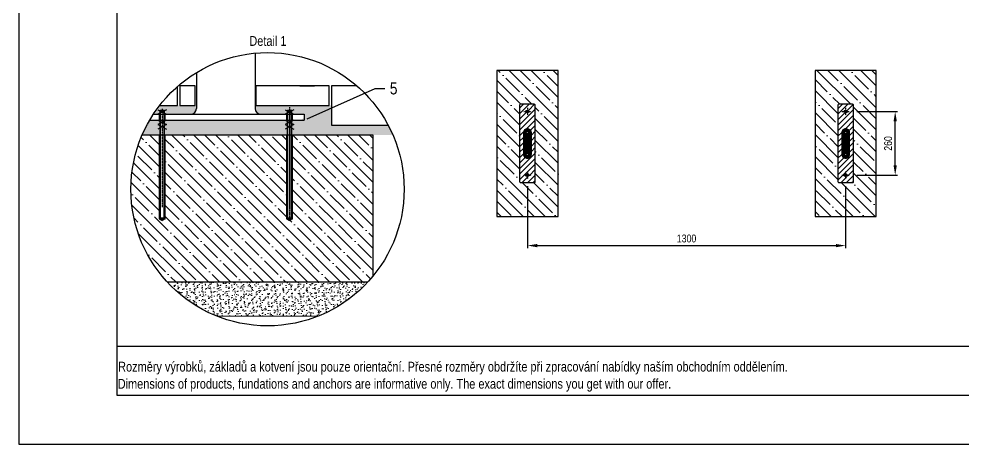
# Model space of a CAD drawing. Header units: millimetres. Extents: x 5064 to 11004, y 3085 to 7285.
# Drawn here: x 5064 to 8922, y 3085 to 4822 of the extents above; entities that cross this region are included whole.
import ezdxf
from ezdxf import colors
from ezdxf.entities.mleader import LeaderData, LeaderLine
from ezdxf.lldxf.tags import DXFTag
from ezdxf.math import Vec2, Vec3

# ---------------------------------------------------------------- set-up
doc = ezdxf.new("R2010")
doc.units = ezdxf.units.MM
doc.header["$LTSCALE"] = 0.3
doc.linetypes.add('DashDot', pattern=[15, 9, -3, 0, -3])
doc.linetypes.add('PHANTOM2', pattern=[1.25, 0.625, -0.125, 0.125, -0.125, 0.125, -0.125])
doc.layers.add('Nekreslit', color=6, linetype='Continuous', plot=False)
doc.layers.add('SRAFY', color=251, linetype='Continuous', lineweight=13)
doc.styles.add('SEACAD_Arial', font='arial.ttf', dxfattribs={"width": 0.8})
tags = doc.linetypes.add('HIDDEN2', pattern=[4.7625, 3.175, -1.5875]).pattern_tags.tags
tags[6:7] = [DXFTag(74, 4), DXFTag(75, 0), DXFTag(340, '0'), DXFTag(46, 0.0), DXFTag(50, 0.0), DXFTag(44, 0.0), DXFTag(45, 0.0)]
tags[4:5] = [DXFTag(74, 4), DXFTag(75, 0), DXFTag(340, '0'), DXFTag(46, 0.0), DXFTag(50, 0.0), DXFTag(44, 0.0), DXFTag(45, 0.0)]
doc.dimstyles.new('ISO-25', dxfattribs={"dimtxt": 1.6, "dimasz": 2, "dimexe": 0.5, "dimexo": 1.5, "dimtad": 1, "dimdec": 0, "dimtxsty": 'SEACAD_Arial', "dimcen": 2, "dimadec": 0, "dimazin": 0, "dimtfac": 1, "dimtdec": 0, "dimtmove": 0, "dimatfit": 3, "dimfxl": 1, "dimarcsym": 0})

# ---------------------------------------------------------------- blocks, each defined once
blk = doc.blocks.new('*D148')
at = {"color": 0, "lineweight": -2, "transparency": 16777216}
for p, q in [((7141.8, 4138.1), (7141.8, 3886)), ((8441.8, 4138.1), (8441.8, 3886)), ((7181.8, 3896), (8401.8, 3896))]:
    blk.add_line(p, q, dxfattribs=at)
at = {"color": 0, "transparency": 16777216}
for points in [[(7181.8, 3902.6), (7181.8, 3889.3), (7141.8, 3896)], [(8401.8, 3902.6), (8401.8, 3889.3), (8441.8, 3896)]]:
    blk.add_solid(points, dxfattribs=at)
at = {"layer": 'Defpoints', "color": 0, "transparency": 16777216}
for p in [(7141.8, 4168.1), (8441.8, 4168.1), (8441.8, 3896)]:
    blk.add_point(p, dxfattribs=at)
at = {"color": 0, "transparency": 16777216, "insert": (7791.8, 3924.8), "char_height": 32, "attachment_point": 5, "style": 'SEACAD_Arial'}
blk.add_mtext('1300', dxfattribs=at)
blk = doc.blocks.new('*D149')
at = {"color": 0, "lineweight": -2, "transparency": 16777216}
for p, q in [((8486.8, 4443.1), (8654.1, 4443.1)), ((8644.1, 4223.1), (8644.1, 4403.1)), ((8486.8, 4183.1), (8654.1, 4183.1))]:
    blk.add_line(p, q, dxfattribs=at)
at = {"color": 0, "transparency": 16777216}
for points in [[(8637.5, 4403.1), (8650.8, 4403.1), (8644.1, 4443.1)], [(8637.5, 4223.1), (8650.8, 4223.1), (8644.1, 4183.1)]]:
    blk.add_solid(points, dxfattribs=at)
at = {"layer": 'Defpoints', "color": 0, "transparency": 16777216}
for p in [(8456.8, 4443.1), (8644.1, 4443.1), (8456.8, 4183.1)]:
    blk.add_point(p, dxfattribs=at)
at = {"color": 0, "transparency": 16777216, "insert": (8615.3, 4313.1), "char_height": 32, "attachment_point": 5, "rotation": 90, "style": 'SEACAD_Arial'}
blk.add_mtext('260', dxfattribs=at)

msp = doc.modelspace()

# ---------------------------------------------------------------- hatches: boundary and pattern name
at = {"layer": 'SRAFY'}
h = msp.add_hatch(dxfattribs=at)
h.set_pattern_fill('ANSI35', color=256, scale=10, angle=90)
h.set_pattern_definition([(135, (273.35, 0), (-44.9013, -44.9013), []), (135, (273.35, 44.9), (-44.9013, -44.9013), [79.375, -15.875, 0, -15.875])])
h.paths.add_polyline_path([(7266.8, 4611.6), (7016.8, 4611.6), (7016.8, 4014.6), (7266.8, 4014.6)])
h.paths.add_polyline_path([(7112.7, 4153.3), (7169.8, 4153.1, 0.414214), (7173.8, 4157.1), (7173.8, 4469.1, 0.414214), (7169.8, 4473.1), (7113.8, 4473.1, 0.419938), (7109.8, 4469), (7109.8, 4157.1, 0.333306)], flags=16)
h.paths.add_polyline_path([(7149.8, 4443.1, -1), (7133.8, 4443.1, -1)], flags=0)
h.paths.add_polyline_path([(7141.8, 4373.1, -0.414214), (7157.8, 4357.1), (7157.8, 4269.1, -0.414214), (7141.8, 4253.1, -0.414214), (7125.8, 4269.1), (7125.8, 4357.1, -0.414214)], flags=0)
h.paths.add_polyline_path([(7152.8, 4357.1, -1), (7130.8, 4357.1, -1)], flags=0)
h.paths.add_polyline_path([(7146.8, 4357.1, -1), (7136.8, 4357.1, -1)], flags=0)
h.paths.add_polyline_path([(7152.8, 4269.1, -1), (7130.8, 4269.1, -1)], flags=0)
h.paths.add_polyline_path([(7146.8, 4269.1, -1), (7136.8, 4269.1, -1)], flags=0)
h.paths.add_polyline_path([(7149.8, 4183.1, -1), (7133.8, 4183.1, -1)], flags=0)
h.paths.add_polyline_path([(8566.8, 4611.6), (8316.8, 4611.6), (8316.8, 4014.6), (8566.8, 4014.6)])
h.paths.add_polyline_path([(8412.7, 4153.3), (8469.8, 4153.1, 0.414214), (8473.8, 4157.1), (8473.8, 4469.1, 0.414214), (8469.8, 4473.1), (8413.8, 4473.1, 0.419938), (8409.8, 4469), (8409.8, 4157.1, 0.333306)], flags=16)
h.paths.add_polyline_path([(8449.8, 4443.1, -1), (8433.8, 4443.1, -1)], flags=0)
h.paths.add_polyline_path([(8441.8, 4373.1, -0.414214), (8457.8, 4357.1), (8457.8, 4269.1, -0.414214), (8441.8, 4253.1, -0.414214), (8425.8, 4269.1), (8425.8, 4357.1, -0.414214)], flags=0)
h.paths.add_polyline_path([(8452.8, 4357.1, -1), (8430.8, 4357.1, -1)], flags=0)
h.paths.add_polyline_path([(8446.8, 4357.1, -1), (8436.8, 4357.1, -1)], flags=0)
h.paths.add_polyline_path([(8452.8, 4269.1, -1), (8430.8, 4269.1, -1)], flags=0)
h.paths.add_polyline_path([(8446.8, 4269.1, -1), (8436.8, 4269.1, -1)], flags=0)
h.paths.add_polyline_path([(8449.8, 4183.1, -1), (8433.8, 4183.1, -1)], flags=0)
h = msp.add_hatch(dxfattribs=at)
h.set_pattern_fill('AR-SAND', color=256, scale=0.5)
h.paths.add_polyline_path([(5789.7, 4456.2), (5789.7, 4468.2), (5639.2, 4468.2, 0.019811), (5613.5, 4432.2), (5639.7, 4432.2), (5639.7, 4446.7), (5639.3, 4446.9), (5639.7, 4446.9), (5641.3, 4448.5), (5641.3, 4448.5), (5658.1, 4448.5), (5658.1, 4436.9), (5666.9, 4432.2), (5765.7, 4432.2, 0.414214)])
h.paths.add_polyline_path([(6341.8, 4468.2), (6029.7, 4468.2), (6029.7, 4456.2, 0.414214), (6053.7, 4432.2), (6159.7, 4432.2), (6159.7, 4446.7), (6159.3, 4446.9), (6159.7, 4446.9), (6161.3, 4448.5), (6161.3, 4448.5), (6178.1, 4448.5), (6178.1, 4436.9), (6186.9, 4432.2), (6229.7, 4432.2), (6229.7, 4408.2), (6186.9, 4408.2), (6178.1, 4403.5), (6178.1, 4394.6), (6186.9, 4389.9), (6178.1, 4385.2), (6178.1, 4348.3), (6509.7, 4348.3), (6592.1, 4348.3, 0.019837), (6572.8, 4388.2), (6341.8, 4388.2)])
h.paths.add_polyline_path([(6159.7, 4386), (6152.5, 4389.9), (6159.7, 4393.7), (6159.7, 4404.4), (6152.5, 4408.2), (5666.9, 4408.2), (5659.7, 4404.4), (5659.7, 4393.7), (5666.9, 4389.9), (5659.7, 4386), (5659.7, 4348.2), (6159.7, 4348.3)])
h.paths.add_polyline_path([(5639.7, 4386), (5632.5, 4389.9), (5639.7, 4393.7), (5639.7, 4404.4), (5632.5, 4408.2), (5598.6, 4408.2, 0.03017), (5568.2, 4348.2), (5639.7, 4348.2)])
h = msp.add_hatch(dxfattribs=at)
h.set_pattern_fill('ANSI31', color=256, scale=5)
h.set_pattern_definition([(45, (273.35, 0), (-11.22532, 11.22532), [])])
h.paths.add_polyline_path([(8473.8, 4469.1, 0.414214), (8469.8, 4473.1), (8413.8, 4473.1, 0.419938), (8409.8, 4469), (8409.8, 4157.1, 0.333306), (8412.7, 4153.3), (8469.8, 4153.1, 0.414214), (8473.8, 4157.1)])
h.paths.add_polyline_path([(8457.8, 4357.1), (8457.8, 4269.1, -0.414214), (8441.8, 4253.1, -0.414214), (8425.8, 4269.1), (8425.8, 4357.1, -0.414214), (8441.8, 4373.1, -0.414214)], flags=16)
h.paths.add_polyline_path([(8452.8, 4357.1, -1), (8430.8, 4357.1, -1)], flags=0)
h.paths.add_polyline_path([(8446.8, 4357.1, -1), (8436.8, 4357.1, -1)], flags=0)
h.paths.add_polyline_path([(8433.8, 4443.1, -1), (8449.8, 4443.1, -1)], flags=16)
h.paths.add_polyline_path([(8452.8, 4269.1, -1), (8430.8, 4269.1, -1)], flags=0)
h.paths.add_polyline_path([(8446.8, 4269.1, -1), (8436.8, 4269.1, -1)], flags=0)
h.paths.add_polyline_path([(8449.8, 4183.1, -1), (8433.8, 4183.1, -1)], flags=16)
h.paths.add_polyline_path([(7173.8, 4469.1, 0.414214), (7169.8, 4473.1), (7113.8, 4473.1, 0.419938), (7109.8, 4469), (7109.8, 4157.1, 0.333306), (7112.7, 4153.3), (7169.8, 4153.1, 0.414214), (7173.8, 4157.1)])
h.paths.add_polyline_path([(7141.8, 4373.1, -0.414214), (7157.8, 4357.1), (7157.8, 4269.1, -0.414214), (7141.8, 4253.1, -0.414214), (7125.8, 4269.1), (7125.8, 4357.1, -0.414214)], flags=16)
h.paths.add_polyline_path([(7133.8, 4443.1, -1), (7149.8, 4443.1, -1)], flags=16)
h.paths.add_polyline_path([(7152.8, 4357.1, -1), (7130.8, 4357.1, -1)], flags=0)
h.paths.add_polyline_path([(7146.8, 4357.1, -1), (7136.8, 4357.1, -1)], flags=0)
h.paths.add_polyline_path([(7152.8, 4269.1, -1), (7130.8, 4269.1, -1)], flags=0)
h.paths.add_polyline_path([(7146.8, 4269.1, -1), (7136.8, 4269.1, -1)], flags=0)
h.paths.add_polyline_path([(7149.8, 4183.1, -1), (7133.8, 4183.1, -1)], flags=16)
h = msp.add_hatch(dxfattribs=at)
h.set_pattern_fill('ANSI31', color=256, angle=90)
h.set_pattern_definition([(135, (273.3494, 0), (-2.245064, -2.245064), [])])
h.paths.add_polyline_path([(7157.8, 4357.1, 0.414214), (7141.8, 4373.1, 0.414214), (7125.8, 4357.1), (7125.8, 4269.1, 0.414214), (7141.8, 4253.1, 0.414214), (7157.8, 4269.1)])
h.paths.add_polyline_path([(7130.8, 4357.1, -1), (7152.8, 4357.1, -1)], flags=16)
h.paths.add_polyline_path([(7136.8, 4357.1, -1), (7146.8, 4357.1, -1)], flags=0)
h.paths.add_polyline_path([(7152.8, 4269.1, -1), (7130.8, 4269.1, -1)], flags=16)
h.paths.add_polyline_path([(7146.8, 4269.1, -1), (7136.8, 4269.1, -1)], flags=0)
h.paths.add_polyline_path([(8457.8, 4357.1, 0.414214), (8441.8, 4373.1, 0.414214), (8425.8, 4357.1), (8425.8, 4269.1, 0.414214), (8441.8, 4253.1, 0.414214), (8457.8, 4269.1)])
h.paths.add_polyline_path([(8430.8, 4357.1, -1), (8452.8, 4357.1, -1)], flags=16)
h.paths.add_polyline_path([(8436.8, 4357.1, -1), (8446.8, 4357.1, -1)], flags=0)
h.paths.add_polyline_path([(8452.8, 4269.1, -1), (8430.8, 4269.1, -1)], flags=16)
h.paths.add_polyline_path([(8446.8, 4269.1, -1), (8436.8, 4269.1, -1)], flags=0)
h = msp.add_hatch(dxfattribs=at)
h.set_pattern_fill('ANSI31', color=256, scale=0.5)
h.set_pattern_definition([(45, (273.3494, 0), (-1.12253202, 1.12253202), [])])
h.paths.add_polyline_path([(7130.8, 4357.1, 1), (7152.8, 4357.1, 1)])
h.paths.add_polyline_path([(7146.8, 4357.1, -1), (7136.8, 4357.1, -1)], flags=16)
h.paths.add_polyline_path([(8430.8, 4357.1, 1), (8452.8, 4357.1, 1)])
h.paths.add_polyline_path([(8446.8, 4357.1, -1), (8436.8, 4357.1, -1)], flags=16)
h.paths.add_polyline_path([(8430.8, 4269.1, 1), (8452.8, 4269.1, 1)])
h.paths.add_polyline_path([(8446.8, 4269.1, -1), (8436.8, 4269.1, -1)], flags=16)
h.paths.add_polyline_path([(7146.8, 4269.1, -1), (7136.8, 4269.1, -1)], flags=16)
h.paths.add_polyline_path([(7130.8, 4269.1, 1), (7152.8, 4269.1, 1)])
h = msp.add_hatch(dxfattribs=at)
h.set_pattern_fill('ANSI35', color=256, scale=10, angle=90)
h.set_pattern_definition([(135, (117.76, 2285.21), (-44.9013, -44.9013), []), (135, (117.76, 2330.11), (-44.9013, -44.9013), [79.375, -15.875, 0, -15.875])])
h.paths.add_polyline_path([(6509.7, 4348.3), (6181.7, 4348.3), (6181.7, 4005.4), (6169.7, 3998.5), (6157.7, 4005.4), (6157.6, 4348.3), (5661.7, 4348.2), (5661.7, 4005.4), (5649.7, 3998.5), (5637.7, 4005.4), (5637.6, 4348.2), (5568.2, 4348.2, 0.102674), (5522.1, 4126.2, 0.188602), (5670.2, 3747.6), (6490.2, 3747.7, 0.013294), (6509.7, 3770)])
h = msp.add_hatch(dxfattribs=at)
h.set_pattern_fill('AR-SAND', color=256, scale=0.5, angle=90)
h.set_pattern_definition([(127.5, (117.76, 2285.207), (-24.47066, -0.800016), [0, -19.304, 0, -21.59, 0, -20.6375]), (97.5, (117.76, 2285.207), (-35.84126, 22.47616), [0, -10.414, 0, -17.399, 0, -6.6675]), (57.5, (117.76, 2269.586), (-0.07186, 39.54962), [0, -6.35, 0, -22.86, 0, -29.845]), (47.5, (117.76, 2269.586), (-11.14647, 38.17782), [0, -3.175, 0, -14.986, 0, -17.145])])
h.paths.add_polyline_path([(6490.2, 3747.7), (5670.2, 3747.6, 0.112226), (5874.1, 3607.5), (6286.1, 3607.5, 0.112282)])

# ---------------------------------------------------------------- linework, layer by layer
for p, q in [((6029.7, 4681.9), (6029.7, 4456.2)), ((5789.7, 4602.6), (5789.7, 4456.2)), ((6212.5, 4548.2), (6272.5, 4548.2)), ((5632.5, 4450.6), (5666.9, 4432.2)), ((5666.9, 4450.6), (5632.5, 4432.2)), ((5641.3, 4448.5), (5641.3, 4008.2)), ((5658.1, 4008.2), (5658.1, 4448.5)), ((6152.5, 4450.6), (6186.9, 4432.2)), ((6186.9, 4450.6), (6152.5, 4432.2)), ((6161.3, 4448.5), (6161.3, 4008.2)), ((6178.1, 4008.2), (6178.1, 4448.5)), ((5598.6, 4408.2), (6229.7, 4408.2)), ((5613.5, 4432.2), (6229.7, 4432.2)), ((5632.5, 4408.2), (5666.9, 4389.9)), ((5666.9, 4408.2), (5632.5, 4389.9)), ((6152.5, 4408.2), (6186.9, 4389.9)), ((6186.9, 4408.2), (6152.5, 4389.9)), ((6229.7, 4432.2), (6229.7, 4408.2)), ((5632.5, 4389.9), (5666.9, 4371.5)), ((5666.9, 4389.9), (5632.5, 4371.5)), ((6152.5, 4389.9), (6186.9, 4371.5)), ((6186.9, 4389.9), (6152.5, 4371.5)), ((5568.2, 4348.2), (6509.7, 4348.3)), ((6509.7, 4348.3), (6509.7, 3770)), ((5670.2, 3747.6), (6490.2, 3747.7))]:
    msp.add_line(p, q)
at = {"linetype": 'ByBlock'}
for p, q in [((5639.7, 4446.9), (5641.3, 4448.5)), ((5659.7, 4446.9), (5639.7, 4446.9)), ((5639.7, 4446.9), (5639.7, 4009.8)), ((5641.3, 4448.5), (5658.1, 4448.5)), ((5659.7, 4446.9), (5658.1, 4448.5)), ((5659.7, 4009.8), (5659.7, 4446.9)), ((6159.7, 4446.9), (6161.3, 4448.5)), ((6179.7, 4446.9), (6159.7, 4446.9)), ((6159.7, 4446.9), (6159.7, 4009.8)), ((6161.3, 4448.5), (6178.1, 4448.5)), ((6179.7, 4446.9), (6178.1, 4448.5)), ((6179.7, 4009.8), (6179.7, 4446.9)), ((5639.7, 4009.8), (5659.7, 4009.8)), ((5639.7, 4009.8), (5641.3, 4008.2)), ((5649.7, 4008.2), (5641.3, 4008.2)), ((5658.1, 4008.2), (5649.7, 4008.2)), ((5658.1, 4008.2), (5659.7, 4009.8)), ((6159.7, 4009.8), (6179.7, 4009.8)), ((6159.7, 4009.8), (6161.3, 4008.2)), ((6169.7, 4008.2), (6161.3, 4008.2)), ((6178.1, 4008.2), (6169.7, 4008.2)), ((6178.1, 4008.2), (6179.7, 4009.8))]:
    msp.add_line(p, q, dxfattribs=at)
at = {"linetype": 'DashDot'}
for p, q in [((5649.7, 4454.1), (5649.7, 4053.5)), ((5649.7, 4454.1), (5649.7, 4053.5)), ((5649.7, 4454.1), (5649.7, 4053.5)), ((6169.7, 4460.9), (6169.7, 3998.9)), ((6169.7, 4454.1), (6169.7, 4053.5))]:
    msp.add_line(p, q, dxfattribs=at)
at = {"linetype": 'DashDot', "ltscale": 0.1}
for p, q in [((7126.8, 4443.1), (7156.8, 4443.1)), ((7141.8, 4458.1), (7141.8, 4428.1)), ((8426.8, 4443.1), (8456.8, 4443.1)), ((8441.8, 4458.1), (8441.8, 4428.1)), ((7126.8, 4183.1), (7156.8, 4183.1)), ((7141.8, 4198.1), (7141.8, 4168.1)), ((8426.8, 4183.1), (8456.8, 4183.1)), ((8441.8, 4198.1), (8441.8, 4168.1))]:
    msp.add_line(p, q, dxfattribs=at)
at = {"linetype": 'HIDDEN2', "ltscale": 0.1}
for p, q in [((5637.7, 4432.2), (5637.7, 4408.2)), ((5661.7, 4408.2), (5661.7, 4432.2)), ((6157.7, 4432.2), (6157.7, 4408.2)), ((6181.7, 4408.2), (6181.7, 4432.2))]:
    msp.add_line(p, q, dxfattribs=at)
at = {"linetype": 'HIDDEN2'}
for p, q in [((5637.6, 4348.3), (5637.7, 4005.4)), ((5661.7, 4005.4), (5661.7, 4348.3)), ((6157.6, 4348.3), (6157.7, 4005.4)), ((6181.7, 4005.4), (6181.7, 4348.3)), ((5637.7, 4005.4), (5661.7, 4005.4)), ((5637.7, 4005.4), (5649.7, 3998.5)), ((5661.7, 4005.4), (5649.7, 3998.5)), ((6157.7, 4005.4), (6181.7, 4005.4)), ((6157.7, 4005.4), (6169.7, 3998.5)), ((6181.7, 4005.4), (6169.7, 3998.5))]:
    msp.add_line(p, q, dxfattribs=at)
for points in [[(7016.8, 4014.6), (7266.8, 4014.6), (7266.8, 4611.6), (7016.8, 4611.6)], [(8316.8, 4014.6), (8566.8, 4014.6), (8566.8, 4611.6), (8316.8, 4611.6)]]:
    msp.add_lwpolyline(points, close=True)
for points in [[(5711.8, 4468.2), (5711.8, 4545.4)], [(5721.8, 4468.2), (5721.8, 4468.2), (5785.1, 4468.2), (5785.1, 4548.2), (5721.8, 4548.2), (5721.8, 4468.2)], [(6031.8, 4468.2), (6031.8, 4468.2), (6331.8, 4468.2), (6331.8, 4548.2), (6031.8, 4548.2), (6031.8, 4468.2)], [(6445.2, 4548.2), (6341.8, 4548.2), (6341.8, 4388.2), (6572.8, 4388.2)], [(5639.2, 4468.2), (5711.8, 4468.2), (5711.8, 4468.2)]]:
    msp.add_lwpolyline(points)
for points in [[(7173.8, 4157.1), (7173.8, 4469.1, 0.414214), (7169.8, 4473.1), (7113.8, 4473.1, 0.40851), (7109.8, 4469.2), (7109.8, 4157.1, 0.333305), (7112.7, 4153.3), (7169.8, 4153.1, 0.414214)], [(8473.8, 4157.1), (8473.8, 4469.1, 0.414214), (8469.8, 4473.1), (8413.8, 4473.1, 0.40851), (8409.8, 4469.2), (8409.8, 4157.1, 0.333305), (8412.7, 4153.3), (8469.8, 4153.1, 0.414214)], [(7157.8, 4269.1), (7157.8, 4357.1, 0.414214), (7141.8, 4373.1), (7141.8, 4373.1, 0.414214), (7125.8, 4357.1), (7125.8, 4269.1, 0.414214), (7141.8, 4253.1), (7141.8, 4253.1, 0.414214)], [(8457.8, 4269.1), (8457.8, 4357.1, 0.414214), (8441.8, 4373.1), (8441.8, 4373.1, 0.414214), (8425.8, 4357.1), (8425.8, 4269.1, 0.414214), (8441.8, 4253.1), (8441.8, 4253.1, 0.414214)]]:
    msp.add_lwpolyline(points, format="xyb", close=True)
for centre, radius in [((6080.1, 4126.2), 558), ((6242.5, 4548.2), 0.02), ((7141.8, 4443.1), 6), ((8441.8, 4443.1), 6), ((7141.8, 4357.1), 5), ((8441.8, 4357.1), 5), ((7141.8, 4269.1), 5), ((8441.8, 4269.1), 5), ((7141.8, 4183.1), 6), ((8441.8, 4183.1), 6), ((6394.4, 3747.5), 0.02)]:
    msp.add_circle(centre, radius)
at = {"linetype": 'PHANTOM2', "ltscale": 20}
for centre in [(7141.8, 4357.1), (8441.8, 4357.1), (7141.8, 4269.1), (8441.8, 4269.1)]:
    msp.add_circle(centre, 11, dxfattribs=at)
for centre, start, end in [((5765.7, 4456.2), 270, 0), ((6053.7, 4456.2), 180, 270)]:
    msp.add_arc(centre, 24, start, end)
at = {"layer": 'Nekreslit'}
msp.add_line((5464.4, 3485.3), (9504.4, 3485.3), dxfattribs=at)
for points in [[(5064.4, 3085.3), (11004.4, 3085.3), (11004.4, 7285.3), (5064.4, 7285.3)], [(5464.4, 3285.3), (9504.4, 3285.3), (9504.4, 6885.3), (5464.4, 6885.3)]]:
    msp.add_lwpolyline(points, close=True, dxfattribs=at)
at = {"layer": 'SRAFY'}
msp.add_line((5874.1, 3607.5), (6286.1, 3607.5), dxfattribs=at)

# ---------------------------------------------------------------- texts
at = {"style": 'SEACAD_Arial', "width": 0.8}
for s, p in [('Rozměry výrobků, základů a kotvení jsou pouze orientační. Přesné rozměry obdržíte při zpracování nabídky naším obchodním oddělením.', (5469.8, 3381.6)), ('Dimensions of products, fundations and anchors are informative only. The exact dimensions you get with our offer.', (5468.2, 3311.7))]:
    msp.add_text(s, height=39.9982, dxfattribs=at).set_placement(p)
at = {"insert": (6005.9, 4751.7), "char_height": 40, "attachment_point": 1, "style": 'SEACAD_Arial'}
msp.add_mtext_dynamic_manual_height_columns('Detail 1', width=226.121, gutter_width=200, heights=[0], dxfattribs=at)

# ---------------------------------------------------------------- dimensions: what is measured, and where the dimension line sits
dim = msp.add_linear_dim(base=(8644.1, 4443.1), p1=(8456.8, 4183.1), p2=(8456.8, 4443.1), angle=90, dimstyle='ISO-25')
dim.commit()
dim.dimension.update_dxf_attribs({"geometry": '*D149', "text_midpoint": (8615.3, 4313.1)})
dim = msp.add_linear_dim(base=(8441.8, 3896), p1=(7141.8, 4168.1), p2=(8441.8, 4168.1), dimstyle='ISO-25')
dim.commit()
dim.dimension.update_dxf_attribs({"geometry": '*D148', "text_midpoint": (7791.8, 3924.8)})

# ---------------------------------------------------------------- leaders
ml = msp.add_multileader_mtext('Standard')
ml.set_content('5', color=256, style='SEACAD_Arial')
ml.set_leader_properties()
ml.build(insert=Vec2(0, 0))
ml.multileader.update_dxf_attribs({"text_right_attachment_type": 6, "dogleg_length": 2, "arrow_head_size": 60, "scale": 20})
ctx = ml.context
ctx.base_point, ctx.scale, ctx.char_height, ctx.arrow_head_size, ctx.landing_gap_size, ctx.plane_origin = Vec3(6559.8, 4537.8), 20, 50, 60, 20, Vec3(6049.1, 4304.8)
ctx.right_attachment = 6
notes = []
notes.append((ctx, [(0, (1, 1, 0), (6519.8, 4537.8), (1, 0), 40, [(0, [(6186.9, 4389.9)], 0, [])])]))
ctx.mtext.insert, ctx.mtext.flow_direction = Vec3(6579.8, 4563.3), 5
for ctx, leaders in notes:
    for number, flags, end, landing, length, lines in leaders:
        leader = LeaderData()
        leader.index, (leader.has_last_leader_line, leader.has_dogleg_vector, leader.attachment_direction) = number, flags
        leader.last_leader_point, leader.dogleg_vector, leader.dogleg_length = Vec3(end), Vec3(landing), length
        for number, points, colour, breaks in lines:
            line = LeaderLine()
            line.index, line.vertices, line.color, line.breaks = number, Vec3.list(points), colors.encode_raw_color(colour), breaks
            leader.lines.append(line)
        ctx.leaders.append(leader)

doc.saveas('drawing.dxf')
